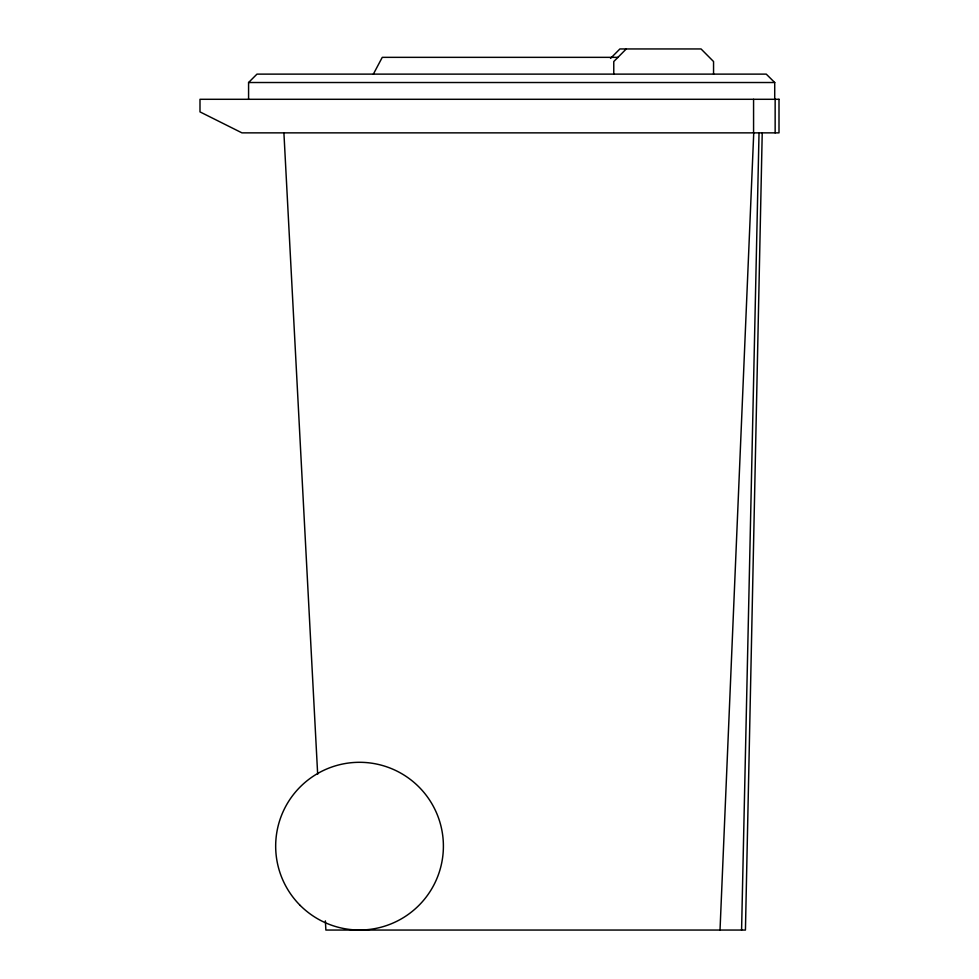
<?xml version="1.0" encoding="UTF-8"?>
<svg xmlns="http://www.w3.org/2000/svg" width="979" height="979" viewBox="0 0 979 979"><rect width="100%" height="100%" fill="white"/><g stroke="black" fill="none" stroke-linecap="round" stroke-linejoin="round"><path stroke-width="1.47" d="M762.225 132.863L745.435 930.05L325.872 930.05L325.383 920.884M741.58 930.05L759.031 132.863M720.018 930.05L753.744 132.863M373.366 74.123L382.263 57.345L618.275 57.345M610.529 58.385L619.903 48.95L701.05 48.95L713.556 61.542L713.556 74.123M626.279 48.95L613.772 61.542L613.772 74.123M248.58 99.295L248.58 82.517L256.975 74.123L766.251 74.123L774.719 82.517L774.719 99.295M248.58 82.517L774.719 82.517M283.91 132.863L317.673 774.279M775.148 99.295L775.148 132.863M753.573 99.295L753.573 132.863M779.003 99.295L199.997 99.295L199.997 111.887L241.948 132.863L779.003 132.863L779.003 99.295M300.247 905.465A83.851 83.851 0 0 0 440.538 867.859A83.851 83.851 0 0 0 337.828 765.162A83.851 83.851 0 0 0 300.247 905.465"/></g></svg>
